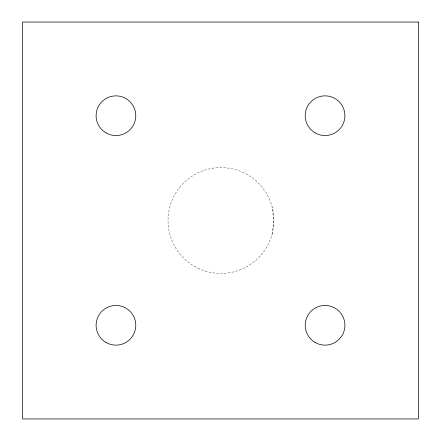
<?xml version="1.0" encoding="UTF-8"?>
<svg xmlns="http://www.w3.org/2000/svg" width="441" height="441" viewBox="0 0 441 441"><rect width="100%" height="100%" fill="white"/><g stroke="black" fill="none" stroke-linecap="round" stroke-linejoin="round"><path stroke-width="0.33" stroke-dasharray="2.21 1.65" d="M272.069 234.199L273.872 220.5L272.069 206.801M194.492 266.331A52.92 52.92 0 0 0 273.872 220.5A52.92 52.92 0 0 0 194.492 174.669A52.92 52.92 0 0 0 194.492 266.331"/><path stroke-width="0.66" d="M418.498 22.05L22.502 22.05L22.502 418.95L418.498 418.95L418.498 22.05M106 342.47A19.845 19.845 0 0 0 135.789 325.315A19.845 19.845 0 0 0 106.044 308.094A19.845 19.845 0 0 0 106 342.47M315.133 342.481A19.845 19.845 0 0 0 344.901 325.293A19.845 19.845 0 0 0 315.133 308.105A19.845 19.845 0 0 0 315.133 342.481M315.111 132.879A19.845 19.845 0 0 0 344.901 115.729A19.845 19.845 0 0 0 315.155 98.508A19.845 19.845 0 0 0 315.111 132.879M106.022 132.895A19.845 19.845 0 0 0 135.789 115.707A19.845 19.845 0 0 0 106.022 98.519A19.845 19.845 0 0 0 106.022 132.895"/></g></svg>
